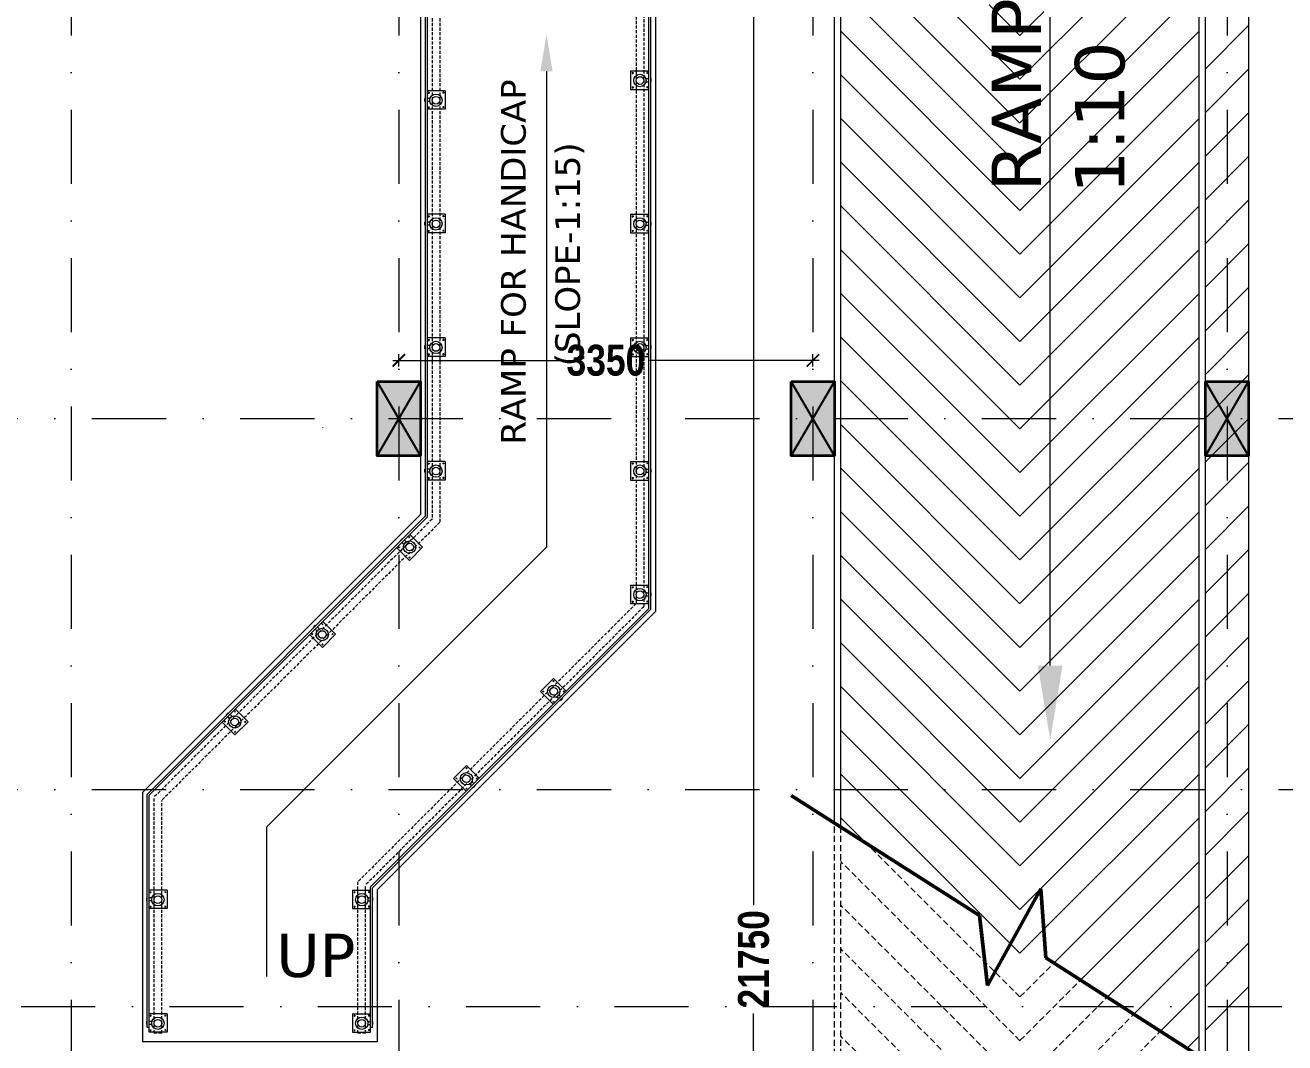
# Model space of a CAD drawing. Header units: millimetres. Extents: x -3092162 to 4513894, y -12317808 to 1849994.
# Drawn here: x -382708 to -372517, y -5846581 to -5838348 of the extents above; entities that cross this region are included whole.
import ezdxf

# ---------------------------------------------------------------- set-up
doc = ezdxf.new("R2010")
doc.units = ezdxf.units.MM
doc.header["$LTSCALE"] = 2
doc.header["$MEASUREMENT"] = 0
doc.linetypes.add('DASHDOT', pattern=[1, 0.5, -0.25, 0, -0.25])
doc.linetypes.add('DASHED2', pattern=[0.375, 0.25, -0.125])
for name, color, linetype, lineweight, true_color in [('AEROW', 7, 'Continuous', 15, 0x0d0d0d), ('DOT', 7, 'DASHED2', 0, 0x89067c), ('ROAD', 7, 'Continuous', 15, 0x004a6a)]:
    doc.layers.add(name, color=color, linetype=linetype, lineweight=lineweight, true_color=true_color)
for name, color, linetype, lineweight in [('coloumn', 10, 'Continuous', 35), ('D DIM', 250, 'Continuous', 9), ('DETAIL', 240, 'Continuous', 9), ('GRID', 251, 'DASHDOT', 5), ('RAILING', 47, 'Continuous', 13), ('RAMP', 253, 'Continuous', 9), ('TEXT', 7, 'Continuous', 13)]:
    doc.layers.add(name, color=color, linetype=linetype, lineweight=lineweight)
doc.styles.add('INNER DIM', font='ARIALNB.TTF', dxfattribs={"height": 250})
doc.styles.add('style2', font='verdana.ttf')

# ---------------------------------------------------------------- blocks, each defined once
blk = doc.blocks.new('_ArchTick')
at = {"color": 0, "linetype": 'ByBlock', "const_width": 0.15}
blk.add_lwpolyline([(-0.5, -0.5), (0.5, 0.5)], dxfattribs=at)

msp = doc.modelspace()

# ---------------------------------------------------------------- hatches: boundary and pattern name
at = {"layer": 'coloumn', "ltscale": 100}
for points in [[(-379859.7, -5841231.2), (-379509.7, -5841231.2), (-379509.7, -5841831.2), (-379859.7, -5841831.2)], [(-376509.7, -5841231.2), (-376159.7, -5841231.2), (-376159.7, -5841831.2), (-376509.7, -5841831.2)], [(-373159.7, -5841231.2), (-372809.7, -5841231.2), (-372809.7, -5841831.2), (-373159.7, -5841831.2)]]:
    msp.add_hatch(color=256, dxfattribs=at).paths.add_polyline_path(points)

# ---------------------------------------------------------------- linework, layer by layer
at = {"color": 105, "linetype": 'DASHED2', "lineweight": 0, "ltscale": 50}
for p, q in [((-379415.3, -5835854.9), (-379415.3, -5842344.4)), ((-379353.3, -5835854.9), (-379353.3, -5842370.1)), ((-377765.3, -5837638.5), (-377765.3, -5843027.9)), ((-377703.3, -5837700.5), (-377703.3, -5843053.4)), ((-379415.3, -5842344.4), (-381665.3, -5844594.4)), ((-379353.3, -5842370.1), (-381603.3, -5844620.1)), ((-377765.3, -5843027.9), (-380015.3, -5845277.9)), ((-377703.3, -5843053.4), (-379953.3, -5845303.4)), ((-381665.3, -5846504.2), (-381665.3, -5844594.4)), ((-381603.3, -5846504.2), (-381603.3, -5844620.1)), ((-380015.3, -5846504.2), (-380015.3, -5845277.9)), ((-379953.3, -5846504.2), (-379953.3, -5845303.4)), ((-381603.3, -5846504.2), (-381665.3, -5846504.2)), ((-379953.3, -5846504.2), (-380015.3, -5846504.2))]:
    msp.add_line(p, q, dxfattribs=at)
at = {"layer": 'AEROW', "ltscale": 100}
for p, q in [((-374414.7, -5843529.5), (-374414.7, -5834510.7)), ((-378490, -5838720.9), (-378490, -5842570.7)), ((-378490, -5842570.7), (-380756, -5844836.7)), ((-380756, -5844836.7), (-380756, -5846044))]:
    msp.add_line(p, q, dxfattribs=at)
for points in [[(-378440, -5838720.9), (-378490, -5838420.9), (-378540, -5838720.9)], [(-374314.7, -5843529.5), (-374414.7, -5844129.5), (-374514.7, -5843529.5)]]:
    msp.add_solid(points, dxfattribs=at)
at = {"layer": 'coloumn', "lineweight": 25, "ltscale": 100}
for p, q in [((-379509.7, -5841831.2), (-379859.7, -5841231.2)), ((-379859.7, -5841831.2), (-379509.7, -5841231.2)), ((-376159.7, -5841831.2), (-376509.7, -5841231.2)), ((-376509.7, -5841831.2), (-376159.7, -5841231.2)), ((-372809.7, -5841831.2), (-373159.7, -5841231.2)), ((-373159.7, -5841831.2), (-372809.7, -5841231.2))]:
    msp.add_line(p, q, dxfattribs=at)
at = {"layer": 'coloumn', "ltscale": 100}
for points in [[(-379859.7, -5841231.2), (-379509.7, -5841231.2), (-379509.7, -5841831.2), (-379859.7, -5841831.2)], [(-376509.7, -5841231.2), (-376159.7, -5841231.2), (-376159.7, -5841831.2), (-376509.7, -5841831.2)], [(-373159.7, -5841231.2), (-372809.7, -5841231.2), (-372809.7, -5841831.2), (-373159.7, -5841831.2)]]:
    msp.add_lwpolyline(points, close=True, dxfattribs=at)
at = {"layer": 'D DIM', "ltscale": 100}
for p, q in [((-376814, -5834981.2), (-376814, -5845468.6)), ((-376814, -5856831.2), (-376814, -5846343.8))]:
    msp.add_line(p, q, dxfattribs=at)
at = {"layer": 'DETAIL', "color": 253, "lineweight": 5, "ltscale": 0.5}
for p, q in [((-377809.3, -5838718), (-377809.3, -5838868)), ((-377809.3, -5838718), (-377664.3, -5838718)), ((-377796.8, -5838731), (-377789.8, -5838731)), ((-377796.8, -5838731), (-377796.8, -5838738)), ((-377796.8, -5838738), (-377789.8, -5838738)), ((-377789.8, -5838731), (-377789.8, -5838738)), ((-377671.8, -5838731), (-377678.8, -5838731)), ((-377678.8, -5838731), (-377678.8, -5838738)), ((-377671.8, -5838738), (-377678.8, -5838738)), ((-377671.8, -5838731), (-377671.8, -5838738)), ((-377809.3, -5838868), (-377664.3, -5838868)), ((-377796.8, -5838848), (-377789.8, -5838848)), ((-377796.8, -5838848), (-377796.8, -5838855)), ((-377796.8, -5838855), (-377789.8, -5838855)), ((-377789.8, -5838848), (-377789.8, -5838855)), ((-377671.8, -5838848), (-377678.8, -5838848)), ((-377678.8, -5838848), (-377678.8, -5838855)), ((-377671.8, -5838855), (-377678.8, -5838855)), ((-377671.8, -5838848), (-377671.8, -5838855)), ((-379309.3, -5838878), (-379454.3, -5838878)), ((-379446.8, -5838891), (-379439.8, -5838891)), ((-379446.8, -5838891), (-379446.8, -5838898)), ((-379446.8, -5838898), (-379439.8, -5838898)), ((-379439.8, -5838891), (-379439.8, -5838898)), ((-379321.8, -5838891), (-379328.8, -5838891)), ((-379328.8, -5838891), (-379328.8, -5838898)), ((-379321.8, -5838898), (-379328.8, -5838898)), ((-379321.8, -5838891), (-379321.8, -5838898)), ((-379309.3, -5838878), (-379309.3, -5839028)), ((-379309.3, -5839028), (-379454.3, -5839028)), ((-379446.8, -5839008), (-379439.8, -5839008)), ((-379446.8, -5839008), (-379446.8, -5839015)), ((-379446.8, -5839015), (-379439.8, -5839015)), ((-379439.8, -5839008), (-379439.8, -5839015)), ((-379321.8, -5839008), (-379328.8, -5839008)), ((-379328.8, -5839008), (-379328.8, -5839015)), ((-379321.8, -5839015), (-379328.8, -5839015)), ((-379321.8, -5839008), (-379321.8, -5839015)), ((-379309.3, -5839878), (-379454.3, -5839878)), ((-379446.8, -5839891), (-379439.8, -5839891)), ((-379446.8, -5839891), (-379446.8, -5839898)), ((-379439.8, -5839891), (-379439.8, -5839898)), ((-379321.8, -5839891), (-379328.8, -5839891)), ((-379328.8, -5839891), (-379328.8, -5839898)), ((-379321.8, -5839891), (-379321.8, -5839898)), ((-379309.3, -5839878), (-379309.3, -5840028)), ((-377809.3, -5839878), (-377809.3, -5840028)), ((-377809.3, -5839878), (-377664.3, -5839878)), ((-377796.8, -5839891), (-377789.8, -5839891)), ((-377796.8, -5839891), (-377796.8, -5839898)), ((-377789.8, -5839891), (-377789.8, -5839898)), ((-377671.8, -5839891), (-377678.8, -5839891)), ((-377678.8, -5839891), (-377678.8, -5839898)), ((-377671.8, -5839891), (-377671.8, -5839898)), ((-379446.8, -5839898), (-379439.8, -5839898)), ((-379321.8, -5839898), (-379328.8, -5839898)), ((-377796.8, -5839898), (-377789.8, -5839898)), ((-377671.8, -5839898), (-377678.8, -5839898)), ((-379309.3, -5840028), (-379454.3, -5840028)), ((-379446.8, -5840008), (-379439.8, -5840008)), ((-379446.8, -5840008), (-379446.8, -5840015)), ((-379446.8, -5840015), (-379439.8, -5840015)), ((-379439.8, -5840008), (-379439.8, -5840015)), ((-379321.8, -5840008), (-379328.8, -5840008)), ((-379328.8, -5840008), (-379328.8, -5840015)), ((-379321.8, -5840015), (-379328.8, -5840015)), ((-379321.8, -5840008), (-379321.8, -5840015)), ((-377809.3, -5840028), (-377664.3, -5840028)), ((-377796.8, -5840008), (-377789.8, -5840008)), ((-377796.8, -5840008), (-377796.8, -5840015)), ((-377796.8, -5840015), (-377789.8, -5840015)), ((-377789.8, -5840008), (-377789.8, -5840015)), ((-377671.8, -5840008), (-377678.8, -5840008)), ((-377678.8, -5840008), (-377678.8, -5840015)), ((-377671.8, -5840015), (-377678.8, -5840015)), ((-377671.8, -5840008), (-377671.8, -5840015)), ((-379309.3, -5840878), (-379454.3, -5840878)), ((-379446.8, -5840891), (-379439.8, -5840891)), ((-379446.8, -5840891), (-379446.8, -5840898)), ((-379446.8, -5840898), (-379439.8, -5840898)), ((-379439.8, -5840891), (-379439.8, -5840898)), ((-379321.8, -5840891), (-379328.8, -5840891)), ((-379328.8, -5840891), (-379328.8, -5840898)), ((-379321.8, -5840898), (-379328.8, -5840898)), ((-379321.8, -5840891), (-379321.8, -5840898)), ((-379309.3, -5840878), (-379309.3, -5841028)), ((-377809.3, -5840878), (-377809.3, -5841028)), ((-377809.3, -5840878), (-377664.3, -5840878)), ((-377796.8, -5840891), (-377789.8, -5840891)), ((-377796.8, -5840891), (-377796.8, -5840898)), ((-377796.8, -5840898), (-377789.8, -5840898)), ((-377789.8, -5840891), (-377789.8, -5840898)), ((-377671.8, -5840891), (-377678.8, -5840891)), ((-377678.8, -5840891), (-377678.8, -5840898)), ((-377671.8, -5840898), (-377678.8, -5840898)), ((-377671.8, -5840891), (-377671.8, -5840898)), ((-379446.8, -5841008), (-379439.8, -5841008)), ((-379446.8, -5841008), (-379446.8, -5841015)), ((-379446.8, -5841015), (-379439.8, -5841015)), ((-379439.8, -5841008), (-379439.8, -5841015)), ((-379321.8, -5841008), (-379328.8, -5841008)), ((-379328.8, -5841008), (-379328.8, -5841015)), ((-379321.8, -5841015), (-379328.8, -5841015)), ((-379321.8, -5841008), (-379321.8, -5841015)), ((-377796.8, -5841008), (-377789.8, -5841008)), ((-377796.8, -5841008), (-377796.8, -5841015)), ((-377796.8, -5841015), (-377789.8, -5841015)), ((-377789.8, -5841008), (-377789.8, -5841015)), ((-377671.8, -5841008), (-377678.8, -5841008)), ((-377678.8, -5841008), (-377678.8, -5841015)), ((-377671.8, -5841015), (-377678.8, -5841015)), ((-377671.8, -5841008), (-377671.8, -5841015)), ((-379309.3, -5841028), (-379454.3, -5841028)), ((-377809.3, -5841028), (-377664.3, -5841028)), ((-379309.3, -5841878), (-379454.3, -5841878)), ((-379446.8, -5841891), (-379439.8, -5841891)), ((-379446.8, -5841891), (-379446.8, -5841898)), ((-379446.8, -5841898), (-379439.8, -5841898)), ((-379439.8, -5841891), (-379439.8, -5841898)), ((-379321.8, -5841891), (-379328.8, -5841891)), ((-379328.8, -5841891), (-379328.8, -5841898)), ((-379321.8, -5841898), (-379328.8, -5841898)), ((-379321.8, -5841891), (-379321.8, -5841898)), ((-379309.3, -5841878), (-379309.3, -5842028)), ((-377809.3, -5841878), (-377809.3, -5842028)), ((-377809.3, -5841878), (-377664.3, -5841878)), ((-377796.8, -5841891), (-377789.8, -5841891)), ((-377796.8, -5841891), (-377796.8, -5841898)), ((-377796.8, -5841898), (-377789.8, -5841898)), ((-377789.8, -5841891), (-377789.8, -5841898)), ((-377671.8, -5841891), (-377678.8, -5841891)), ((-377678.8, -5841891), (-377678.8, -5841898)), ((-377671.8, -5841898), (-377678.8, -5841898)), ((-377671.8, -5841891), (-377671.8, -5841898)), ((-379309.3, -5842028), (-379454.3, -5842028)), ((-379446.8, -5842008), (-379439.8, -5842008)), ((-379446.8, -5842008), (-379446.8, -5842015)), ((-379446.8, -5842015), (-379439.8, -5842015)), ((-379439.8, -5842008), (-379439.8, -5842015)), ((-379321.8, -5842008), (-379328.8, -5842008)), ((-379328.8, -5842008), (-379328.8, -5842015)), ((-379321.8, -5842015), (-379328.8, -5842015)), ((-379321.8, -5842008), (-379321.8, -5842015)), ((-377809.3, -5842028), (-377664.3, -5842028)), ((-377796.8, -5842008), (-377789.8, -5842008)), ((-377796.8, -5842008), (-377796.8, -5842015)), ((-377796.8, -5842015), (-377789.8, -5842015)), ((-377789.8, -5842008), (-377789.8, -5842015)), ((-377671.8, -5842008), (-377678.8, -5842008)), ((-377678.8, -5842008), (-377678.8, -5842015)), ((-377671.8, -5842015), (-377678.8, -5842015)), ((-377671.8, -5842008), (-377671.8, -5842015)), ((-379604.8, -5842489.3), (-379599.8, -5842484.4)), ((-379604.8, -5842489.3), (-379599.8, -5842494.3)), ((-379599.8, -5842484.4), (-379594.9, -5842489.3)), ((-379599.8, -5842494.3), (-379594.9, -5842489.3)), ((-379493.4, -5842572.4), (-379595.9, -5842469.9)), ((-379599.5, -5842678.5), (-379702, -5842575.9)), ((-379687.5, -5842572), (-379682.6, -5842567.1)), ((-379687.5, -5842572), (-379682.6, -5842577)), ((-379682.6, -5842567.1), (-379677.6, -5842572)), ((-379682.6, -5842577), (-379677.6, -5842572)), ((-379599.5, -5842678.5), (-379493.4, -5842572.4)), ((-379521.3, -5842572.8), (-379516.4, -5842567.8)), ((-379516.4, -5842577.7), (-379521.3, -5842572.8)), ((-379511.4, -5842572.8), (-379516.4, -5842567.8)), ((-379516.4, -5842577.7), (-379511.4, -5842572.8)), ((-379604.1, -5842655.5), (-379599.1, -5842650.5)), ((-379599.1, -5842660.4), (-379604.1, -5842655.5)), ((-379594.2, -5842655.5), (-379599.1, -5842650.5)), ((-379599.1, -5842660.4), (-379594.2, -5842655.5)), ((-377809.3, -5842878), (-377809.3, -5843028)), ((-377809.3, -5842878), (-377664.3, -5842878)), ((-377796.8, -5842891), (-377789.8, -5842891)), ((-377796.8, -5842891), (-377796.8, -5842898)), ((-377796.8, -5842898), (-377789.8, -5842898)), ((-377789.8, -5842891), (-377789.8, -5842898)), ((-377671.8, -5842891), (-377678.8, -5842891)), ((-377678.8, -5842891), (-377678.8, -5842898)), ((-377671.8, -5842898), (-377678.8, -5842898)), ((-377671.8, -5842891), (-377671.8, -5842898)), ((-377809.3, -5843028), (-377664.3, -5843028)), ((-377796.8, -5843008), (-377789.8, -5843008)), ((-377796.8, -5843008), (-377796.8, -5843015)), ((-377796.8, -5843015), (-377789.8, -5843015)), ((-377789.8, -5843008), (-377789.8, -5843015)), ((-377671.8, -5843008), (-377678.8, -5843008)), ((-377678.8, -5843008), (-377678.8, -5843015)), ((-377671.8, -5843015), (-377678.8, -5843015)), ((-377671.8, -5843008), (-377671.8, -5843015)), ((-380303.4, -5843187.9), (-380308.4, -5843192.9)), ((-380308.4, -5843192.9), (-380303.4, -5843197.8)), ((-380303.4, -5843187.9), (-380298.5, -5843192.9)), ((-380298.5, -5843192.9), (-380303.4, -5843197.8)), ((-380197, -5843276), (-380299.5, -5843173.4)), ((-380303.1, -5843382), (-380405.6, -5843279.5)), ((-380386.1, -5843270.7), (-380391.1, -5843275.6)), ((-380391.1, -5843275.6), (-380386.1, -5843280.6)), ((-380386.1, -5843270.7), (-380381.2, -5843275.6)), ((-380381.2, -5843275.6), (-380386.1, -5843280.6)), ((-380302.7, -5843354.1), (-380307.6, -5843359.1)), ((-380302.7, -5843364), (-380307.6, -5843359.1)), ((-380197, -5843276), (-380303.1, -5843382)), ((-380297.7, -5843359.1), (-380302.7, -5843354.1)), ((-380297.7, -5843359.1), (-380302.7, -5843364)), ((-380220, -5843271.4), (-380224.9, -5843276.3)), ((-380220, -5843281.3), (-380224.9, -5843276.3)), ((-380215, -5843276.3), (-380220, -5843271.4)), ((-380215, -5843276.3), (-380220, -5843281.3)), ((-378538.8, -5843739.1), (-378432.8, -5843633.1)), ((-378438.1, -5843656), (-378433.1, -5843651.1)), ((-378438.1, -5843656), (-378433.1, -5843661)), ((-378433.1, -5843651.1), (-378428.2, -5843656)), ((-378433.1, -5843661), (-378428.2, -5843656)), ((-378432.8, -5843633.1), (-378330.2, -5843735.6)), ((-378538.8, -5843739.1), (-378436.3, -5843841.7)), ((-378520.8, -5843738.8), (-378515.8, -5843733.8)), ((-378520.8, -5843738.8), (-378515.8, -5843743.7)), ((-378515.8, -5843733.8), (-378510.9, -5843738.8)), ((-378515.8, -5843743.7), (-378510.9, -5843738.8)), ((-378354.6, -5843739.5), (-378349.7, -5843734.5)), ((-378349.7, -5843744.4), (-378354.6, -5843739.5)), ((-378344.7, -5843739.5), (-378349.7, -5843734.5)), ((-378349.7, -5843744.4), (-378344.7, -5843739.5)), ((-378437.3, -5843822.2), (-378432.4, -5843817.3)), ((-378432.4, -5843827.2), (-378437.3, -5843822.2)), ((-378427.4, -5843822.2), (-378432.4, -5843817.3)), ((-378432.4, -5843827.2), (-378427.4, -5843822.2)), ((-381010.5, -5843895), (-381015.5, -5843900)), ((-381015.5, -5843900), (-381010.5, -5843904.9)), ((-381010.5, -5843895), (-381005.6, -5843900)), ((-381005.6, -5843900), (-381010.5, -5843904.9)), ((-380904.1, -5843983.1), (-381006.6, -5843880.5)), ((-381010.2, -5844089.1), (-381112.7, -5843986.6)), ((-381093.2, -5843977.8), (-381098.2, -5843982.7)), ((-381098.2, -5843982.7), (-381093.2, -5843987.7)), ((-381093.2, -5843977.8), (-381088.3, -5843982.7)), ((-381088.3, -5843982.7), (-381093.2, -5843987.7)), ((-381009.8, -5844061.2), (-381014.8, -5844066.2)), ((-381009.8, -5844071.1), (-381014.8, -5844066.2)), ((-380904.1, -5843983.1), (-381010.2, -5844089.1)), ((-381004.9, -5844066.2), (-381009.8, -5844061.2)), ((-381004.9, -5844066.2), (-381009.8, -5844071.1)), ((-380927.1, -5843978.5), (-380932, -5843983.4)), ((-380927.1, -5843988.4), (-380932, -5843983.4)), ((-380922.1, -5843983.4), (-380927.1, -5843978.5)), ((-380922.1, -5843983.4), (-380927.1, -5843988.4)), ((-379136.3, -5844336.6), (-379242.4, -5844442.7)), ((-379136.7, -5844354.7), (-379141.6, -5844359.6)), ((-379141.6, -5844359.6), (-379136.7, -5844364.6)), ((-379136.7, -5844354.7), (-379131.7, -5844359.6)), ((-379131.7, -5844359.6), (-379136.7, -5844364.6)), ((-379136.3, -5844336.6), (-379033.8, -5844439.2)), ((-379242.4, -5844442.7), (-379139.9, -5844545.2)), ((-379219.4, -5844437.4), (-379224.4, -5844442.3)), ((-379224.4, -5844442.3), (-379219.4, -5844447.3)), ((-379219.4, -5844437.4), (-379214.5, -5844442.3)), ((-379214.5, -5844442.3), (-379219.4, -5844447.3)), ((-379053.2, -5844438.1), (-379058.2, -5844443)), ((-379053.2, -5844448), (-379058.2, -5844443)), ((-379048.3, -5844443), (-379053.2, -5844438.1)), ((-379048.3, -5844443), (-379053.2, -5844448)), ((-379136, -5844520.8), (-379140.9, -5844525.8)), ((-379136, -5844530.7), (-379140.9, -5844525.8)), ((-379131, -5844525.8), (-379136, -5844520.8)), ((-379131, -5844525.8), (-379136, -5844530.7)), ((-381559.3, -5845345.7), (-381704.3, -5845345.7)), ((-381696.8, -5845358.7), (-381689.8, -5845358.7)), ((-381696.8, -5845358.7), (-381696.8, -5845365.7)), ((-381696.8, -5845365.7), (-381689.8, -5845365.7)), ((-381689.8, -5845358.7), (-381689.8, -5845365.7)), ((-381571.8, -5845358.7), (-381578.8, -5845358.7)), ((-381578.8, -5845358.7), (-381578.8, -5845365.7)), ((-381571.8, -5845365.7), (-381578.8, -5845365.7)), ((-381571.8, -5845358.7), (-381571.8, -5845365.7)), ((-381559.3, -5845345.7), (-381559.3, -5845495.7)), ((-380059.3, -5845345.7), (-380059.3, -5845495.7)), ((-380059.3, -5845345.7), (-379914.3, -5845345.7)), ((-380046.8, -5845358.7), (-380039.8, -5845358.7)), ((-380046.8, -5845358.7), (-380046.8, -5845365.7)), ((-380046.8, -5845365.7), (-380039.8, -5845365.7)), ((-380039.8, -5845358.7), (-380039.8, -5845365.7)), ((-379921.8, -5845358.7), (-379928.8, -5845358.7)), ((-379928.8, -5845358.7), (-379928.8, -5845365.7)), ((-379921.8, -5845365.7), (-379928.8, -5845365.7)), ((-379921.8, -5845358.7), (-379921.8, -5845365.7)), ((-381559.3, -5845495.7), (-381704.3, -5845495.7)), ((-381696.8, -5845475.7), (-381689.8, -5845475.7)), ((-381696.8, -5845475.7), (-381696.8, -5845482.7)), ((-381696.8, -5845482.7), (-381689.8, -5845482.7)), ((-381689.8, -5845475.7), (-381689.8, -5845482.7)), ((-381571.8, -5845475.7), (-381578.8, -5845475.7)), ((-381578.8, -5845475.7), (-381578.8, -5845482.7)), ((-381571.8, -5845482.7), (-381578.8, -5845482.7)), ((-381571.8, -5845475.7), (-381571.8, -5845482.7)), ((-380059.3, -5845495.7), (-379914.3, -5845495.7)), ((-380046.8, -5845475.7), (-380039.8, -5845475.7)), ((-380046.8, -5845475.7), (-380046.8, -5845482.7)), ((-380046.8, -5845482.7), (-380039.8, -5845482.7)), ((-380039.8, -5845475.7), (-380039.8, -5845482.7)), ((-379921.8, -5845475.7), (-379928.8, -5845475.7)), ((-379928.8, -5845475.7), (-379928.8, -5845482.7)), ((-379921.8, -5845482.7), (-379928.8, -5845482.7)), ((-379921.8, -5845475.7), (-379921.8, -5845482.7)), ((-381559.3, -5846345.7), (-381704.3, -5846345.7)), ((-381696.8, -5846358.7), (-381689.8, -5846358.7)), ((-381696.8, -5846358.7), (-381696.8, -5846365.7)), ((-381696.8, -5846365.7), (-381689.8, -5846365.7)), ((-381689.8, -5846358.7), (-381689.8, -5846365.7)), ((-381571.8, -5846358.7), (-381578.8, -5846358.7)), ((-381578.8, -5846358.7), (-381578.8, -5846365.7)), ((-381571.8, -5846365.7), (-381578.8, -5846365.7)), ((-381571.8, -5846358.7), (-381571.8, -5846365.7)), ((-381559.3, -5846345.7), (-381559.3, -5846495.7)), ((-380059.3, -5846345.7), (-380059.3, -5846495.7)), ((-380059.3, -5846345.7), (-379914.3, -5846345.7)), ((-380046.8, -5846358.7), (-380039.8, -5846358.7)), ((-380046.8, -5846358.7), (-380046.8, -5846365.7)), ((-380046.8, -5846365.7), (-380039.8, -5846365.7)), ((-380039.8, -5846358.7), (-380039.8, -5846365.7)), ((-379921.8, -5846358.7), (-379928.8, -5846358.7)), ((-379928.8, -5846358.7), (-379928.8, -5846365.7)), ((-379921.8, -5846365.7), (-379928.8, -5846365.7)), ((-379921.8, -5846358.7), (-379921.8, -5846365.7)), ((-381559.3, -5846495.7), (-381704.3, -5846495.7)), ((-381696.8, -5846475.7), (-381689.8, -5846475.7)), ((-381696.8, -5846475.7), (-381696.8, -5846482.7)), ((-381696.8, -5846482.7), (-381689.8, -5846482.7)), ((-381689.8, -5846475.7), (-381689.8, -5846482.7)), ((-381571.8, -5846475.7), (-381578.8, -5846475.7)), ((-381578.8, -5846475.7), (-381578.8, -5846482.7)), ((-381571.8, -5846482.7), (-381578.8, -5846482.7)), ((-381571.8, -5846475.7), (-381571.8, -5846482.7)), ((-380059.3, -5846495.7), (-379914.3, -5846495.7)), ((-380046.8, -5846475.7), (-380039.8, -5846475.7)), ((-380046.8, -5846475.7), (-380046.8, -5846482.7)), ((-380046.8, -5846482.7), (-380039.8, -5846482.7)), ((-380039.8, -5846475.7), (-380039.8, -5846482.7)), ((-379921.8, -5846475.7), (-379928.8, -5846475.7)), ((-379928.8, -5846475.7), (-379928.8, -5846482.7)), ((-379921.8, -5846482.7), (-379928.8, -5846482.7)), ((-379921.8, -5846475.7), (-379921.8, -5846482.7)), ((-379914.3, -5846495.7), (-379914.3, -5846458.2))]:
    msp.add_line(p, q, dxfattribs=at)
at = {"layer": 'DOT', "ltscale": 100}
for p, q in [((-376159.3, -5856881.2), (-376159.3, -5844802.8)), ((-376109.3, -5856881.2), (-376109.3, -5844834.7)), ((-374659.3, -5846210.4), (-375903.5, -5844966.2)), ((-374659.3, -5846563.9), (-376109.3, -5845113.9)), ((-374659.3, -5846917.5), (-376109.3, -5845467.5)), ((-374659.3, -5847271), (-376109.3, -5845821)), ((-374659.3, -5846210.1), (-374385.3, -5845936.1)), ((-374659.3, -5846563.7), (-374169.6, -5846073.9)), ((-374659.3, -5847624.6), (-376109.3, -5846174.6)), ((-374659.3, -5846917.2), (-373954, -5846211.9)), ((-374659.3, -5847270.8), (-373738.1, -5846349.6)), ((-374659.3, -5847624.3), (-373522.4, -5846487.4)), ((-374659.3, -5847978.2), (-376109.3, -5846528.2))]:
    msp.add_line(p, q, dxfattribs=at)
at = {"layer": 'GRID', "color": 5, "ltscale": 600}
for p, q in [((-382334.3, -5807829.3), (-382334.3, -5892623.2)), ((-379684.3, -5807829.3), (-379684.3, -5892623.2)), ((-376334.3, -5807829.3), (-376334.3, -5892623.2)), ((-372984.3, -5807829.3), (-372984.3, -5892623.2))]:
    msp.add_line(p, q, dxfattribs=at)
at = {"layer": 'GRID', "color": 6, "ltscale": 600}
for p, q in [((-460174.2, -5841531.2), (-367334.7, -5841531.2)), ((-460174.2, -5844531.2), (-367334.7, -5844531.2)), ((-461947.1, -5846288.6), (-365562.3, -5846288.6))]:
    msp.add_line(p, q, dxfattribs=at)
at = {"layer": 'RAILING', "ltscale": 100}
for p, q in [((-379470.3, -5835915.5), (-379470.3, -5842321.6)), ((-379454.3, -5835915.5), (-379454.3, -5842328.2)), ((-377664.3, -5837739.5), (-377664.3, -5843069.7)), ((-377648.3, -5837755.5), (-377648.3, -5843076.3)), ((-379684.3, -5841110), (-379684.3, -5841010)), ((-376334.3, -5841110), (-376334.3, -5841010)), ((-379734.3, -5841060), (-378365.5, -5841060)), ((-376284.3, -5841060), (-377653.1, -5841060)), ((-379470.3, -5842321.6), (-381720.1, -5844571.4)), ((-379454.3, -5842328.2), (-381703.7, -5844577.7)), ((-377664.3, -5843069.7), (-379914.9, -5845320.3)), ((-377648.3, -5843076.3), (-379898.5, -5845326.5)), ((-381720.1, -5846458.2), (-381720.1, -5844571.4)), ((-381703.7, -5846458.2), (-381703.7, -5844577.7)), ((-379914.9, -5846458.2), (-379914.9, -5845320.3)), ((-379898.5, -5846458.2), (-379898.5, -5845326.5)), ((-381703.7, -5846458.2), (-381720.1, -5846458.2)), ((-379898.5, -5846458.2), (-379914.9, -5846458.2))]:
    msp.add_line(p, q, dxfattribs=at)
at = {"layer": 'RAILING', "ltscale": 0.5}
for p, q in [((-377681.3, -5838780.5), (-377664.3, -5838780.5)), ((-377681.3, -5838805.5), (-377664.3, -5838805.5)), ((-377648.3, -5838780.5), (-377644.3, -5838780.5)), ((-377648.3, -5838805.5), (-377644.3, -5838805.5)), ((-377644.3, -5838805.5), (-377644.3, -5838780.5)), ((-379470.3, -5838940.5), (-379474.3, -5838940.5)), ((-379474.3, -5838965.5), (-379474.3, -5838940.5)), ((-379470.3, -5838965.5), (-379474.3, -5838965.5)), ((-379437.3, -5838940.5), (-379454.3, -5838940.5)), ((-379437.3, -5838965.5), (-379454.3, -5838965.5)), ((-379470.3, -5839940.5), (-379474.3, -5839940.5)), ((-379474.3, -5839965.5), (-379474.3, -5839940.5)), ((-379470.3, -5839965.5), (-379474.3, -5839965.5)), ((-379437.3, -5839940.5), (-379454.3, -5839940.5)), ((-379437.3, -5839965.5), (-379454.3, -5839965.5)), ((-377681.3, -5839940.5), (-377664.3, -5839940.5)), ((-377681.3, -5839965.5), (-377664.3, -5839965.5)), ((-377648.3, -5839940.5), (-377644.3, -5839940.5)), ((-377648.3, -5839965.5), (-377644.3, -5839965.5)), ((-377644.3, -5839965.5), (-377644.3, -5839940.5)), ((-379470.3, -5840940.5), (-379474.3, -5840940.5)), ((-379474.3, -5840965.5), (-379474.3, -5840940.5)), ((-379470.3, -5840965.5), (-379474.3, -5840965.5)), ((-379437.3, -5840940.5), (-379454.3, -5840940.5)), ((-379437.3, -5840965.5), (-379454.3, -5840965.5)), ((-377681.3, -5840940.5), (-377664.3, -5840940.5)), ((-377681.3, -5840965.5), (-377664.3, -5840965.5)), ((-377648.3, -5840940.5), (-377644.3, -5840940.5)), ((-377648.3, -5840965.5), (-377644.3, -5840965.5)), ((-377644.3, -5840965.5), (-377644.3, -5840940.5)), ((-379470.3, -5841940.5), (-379474.3, -5841940.5)), ((-379474.3, -5841965.5), (-379474.3, -5841940.5)), ((-379470.3, -5841965.5), (-379474.3, -5841965.5)), ((-379437.3, -5841940.5), (-379454.3, -5841940.5)), ((-379437.3, -5841965.5), (-379454.3, -5841965.5)), ((-377681.3, -5841940.5), (-377664.3, -5841940.5)), ((-377681.3, -5841965.5), (-377664.3, -5841965.5)), ((-377648.3, -5841940.5), (-377644.3, -5841940.5)), ((-377648.3, -5841965.5), (-377644.3, -5841965.5)), ((-377644.3, -5841965.5), (-377644.3, -5841940.5)), ((-379654.3, -5842499.9), (-379672, -5842517.6)), ((-379669.1, -5842520.4), (-379672, -5842517.6)), ((-379645.8, -5842543.8), (-379657.8, -5842531.7)), ((-379651.5, -5842502.7), (-379654.3, -5842499.9)), ((-379628.1, -5842526.1), (-379640.1, -5842514.1)), ((-377681.3, -5842940.5), (-377664.3, -5842940.5)), ((-377648.3, -5842940.5), (-377644.3, -5842940.5)), ((-377644.3, -5842965.5), (-377644.3, -5842940.5)), ((-377681.3, -5842965.5), (-377664.3, -5842965.5)), ((-377648.3, -5842965.5), (-377644.3, -5842965.5)), ((-380375.5, -5843221.2), (-380357.9, -5843203.5)), ((-380372.7, -5843224), (-380375.5, -5843221.2)), ((-380349.4, -5843247.3), (-380361.4, -5843235.3)), ((-380355, -5843206.3), (-380357.9, -5843203.5)), ((-380331.7, -5843229.7), (-380343.7, -5843217.6)), ((-378386.4, -5843767.8), (-378374.4, -5843779.8)), ((-378404.1, -5843785.4), (-378392.1, -5843797.5)), ((-378380.8, -5843808.8), (-378378, -5843811.6)), ((-378360.3, -5843793.9), (-378378, -5843811.6)), ((-378363.1, -5843791.1), (-378360.3, -5843793.9)), ((-381082.6, -5843928.3), (-381065, -5843910.6)), ((-381079.8, -5843931.1), (-381082.6, -5843928.3)), ((-381056.5, -5843954.4), (-381068.5, -5843942.4)), ((-381062.1, -5843913.4), (-381065, -5843910.6)), ((-381038.8, -5843936.8), (-381050.8, -5843924.7)), ((-379090, -5844471.3), (-379078, -5844483.4)), ((-379107.7, -5844489), (-379095.7, -5844501)), ((-379084.4, -5844512.3), (-379081.5, -5844515.2)), ((-379081.5, -5844515.2), (-379063.8, -5844497.5)), ((-379066.7, -5844494.7), (-379063.8, -5844497.5)), ((-381720.3, -5845408.2), (-381724.3, -5845408.2)), ((-381724.3, -5845433.2), (-381724.3, -5845408.2)), ((-381720.3, -5845433.2), (-381724.3, -5845433.2)), ((-381687.3, -5845408.2), (-381704.3, -5845408.2)), ((-381687.3, -5845433.2), (-381704.3, -5845433.2)), ((-379931.3, -5845408.2), (-379914.3, -5845408.2)), ((-379931.3, -5845433.2), (-379914.3, -5845433.2)), ((-379898.3, -5845408.2), (-379894.3, -5845408.2)), ((-379898.3, -5845433.2), (-379894.3, -5845433.2)), ((-379894.3, -5845433.2), (-379894.3, -5845408.2)), ((-381720.3, -5846408.2), (-381724.3, -5846408.2)), ((-381724.3, -5846433.2), (-381724.3, -5846408.2)), ((-381687.3, -5846408.2), (-381704.3, -5846408.2)), ((-379931.3, -5846408.2), (-379914.3, -5846408.2)), ((-379898.3, -5846408.2), (-379894.3, -5846408.2)), ((-379894.3, -5846433.2), (-379894.3, -5846408.2)), ((-381720.3, -5846433.2), (-381724.3, -5846433.2)), ((-381687.3, -5846433.2), (-381704.3, -5846433.2)), ((-379931.3, -5846433.2), (-379914.3, -5846433.2)), ((-379898.3, -5846433.2), (-379894.3, -5846433.2))]:
    msp.add_line(p, q, dxfattribs=at)
for centre, radius in [((-377734.3, -5838795.5), 50), ((-377734.3, -5838795.5), 31), ((-379384.3, -5838955.5), 50), ((-379384.3, -5838955.5), 31), ((-379384.3, -5839955.5), 50), ((-379384.3, -5839955.5), 31), ((-377734.3, -5839955.5), 50), ((-377734.3, -5839955.5), 31), ((-379384.3, -5840955.5), 50), ((-377734.3, -5840955.5), 50), ((-379384.3, -5840955.5), 31), ((-377734.3, -5840955.5), 31), ((-379384.3, -5841955.5), 50), ((-379384.3, -5841955.5), 31), ((-377734.3, -5841955.5), 50), ((-377734.3, -5841955.5), 31), ((-379597.7, -5842570.6), 50), ((-379597.7, -5842570.6), 31), ((-377734.3, -5842955.5), 50), ((-377734.3, -5842955.5), 31), ((-380304.8, -5843277.7), 50), ((-380304.8, -5843277.7), 31), ((-378431, -5843737.4), 50), ((-378431, -5843737.4), 31), ((-381011.9, -5843984.8), 50), ((-381011.9, -5843984.8), 31), ((-379138.1, -5844444.5), 50), ((-379138.1, -5844444.5), 31), ((-381634.3, -5845423.2), 50), ((-381634.3, -5845423.2), 31), ((-379984.3, -5845423.2), 50), ((-379984.3, -5845423.2), 31), ((-381634.3, -5846423.2), 50), ((-381634.3, -5846423.2), 31), ((-379984.3, -5846423.2), 50), ((-379984.3, -5846423.2), 31)]:
    msp.add_circle(centre, radius, dxfattribs=at)
for centre, start, end in [((-377681.3, -5838793), 90, 113.52189), ((-377681.3, -5838793), 251.87937, 270), ((-379437.3, -5838953), 66.47811, 90), ((-379437.3, -5838953), 270, 288.12063), ((-379437.3, -5839953), 66.47811, 90), ((-379437.3, -5839953), 270, 288.12063), ((-377681.3, -5839953), 90, 113.52189), ((-377681.3, -5839953), 251.87937, 270), ((-379437.3, -5840953), 66.47811, 90), ((-379437.3, -5840953), 270, 288.12063), ((-377681.3, -5840953), 90, 113.52189), ((-377681.3, -5840953), 251.87937, 270), ((-379437.3, -5841953), 66.47811, 90), ((-379437.3, -5841953), 270, 288.12063), ((-377681.3, -5841953), 90, 113.52189), ((-377681.3, -5841953), 251.87937, 270), ((-379637, -5842534.9), 225, 248.52189), ((-379637, -5842534.9), 26.87937, 45), ((-377681.3, -5842953), 90, 113.52189), ((-377681.3, -5842953), 251.87937, 270), ((-380340.5, -5843238.5), 225, 243.12063), ((-380340.5, -5843238.5), 21.47811, 45), ((-378395.3, -5843776.6), 45, 63.12063), ((-378395.3, -5843776.6), 201.47811, 225), ((-381047.6, -5843945.6), 225, 243.12063), ((-381047.6, -5843945.6), 21.47811, 45), ((-379098.8, -5844480.2), 45, 68.52189), ((-379098.8, -5844480.2), 206.87937, 225), ((-381687.3, -5845420.7), 66.47811, 90), ((-381687.3, -5845420.7), 270, 288.12063), ((-379931.3, -5845420.7), 90, 113.52189), ((-379931.3, -5845420.7), 251.87937, 270), ((-381687.3, -5846420.7), 66.47811, 90), ((-379931.3, -5846420.7), 90, 113.52189), ((-381687.3, -5846420.7), 270, 288.12063), ((-379931.3, -5846420.7), 251.87937, 270)]:
    msp.add_arc(centre, 12.5, start, end, dxfattribs=at)
at = {"layer": 'RAMP', "ltscale": 100}
for p, q in [((-379509.3, -5835206.2), (-379509.3, -5842305.5)), ((-376159.3, -5844802.8), (-376159.3, -5835206.2)), ((-376109.3, -5844834.7), (-376109.3, -5835206.2)), ((-373209.3, -5846687.4), (-373209.3, -5835206.2)), ((-373159.3, -5846719.3), (-373159.3, -5835206.2)), ((-372809.3, -5835856.2), (-372809.3, -5846942.9)), ((-374659.3, -5838432.2), (-376109.3, -5836982.2)), ((-374659.3, -5838431.9), (-373209.3, -5836981.9)), ((-374659.3, -5838785.8), (-376109.3, -5837335.8)), ((-374659.3, -5838785.5), (-373209.3, -5837335.5)), ((-374659.3, -5839139.3), (-376109.3, -5837689.3)), ((-374659.3, -5839139), (-373209.3, -5837689)), ((-377609.3, -5837805.5), (-377609.3, -5843092.5)), ((-374659.3, -5839492.9), (-376109.3, -5838042.9)), ((-374659.3, -5839492.6), (-373209.3, -5838042.6)), ((-373159.3, -5838699.7), (-372809.3, -5838349.7)), ((-374659.3, -5839846.4), (-376109.3, -5838396.4)), ((-374659.3, -5839846.1), (-373209.3, -5838396.1)), ((-374659.3, -5840200), (-376109.3, -5838750)), ((-374659.3, -5840199.7), (-373209.3, -5838749.7)), ((-373159.3, -5839053.3), (-372809.3, -5838703.3)), ((-373159.3, -5839406.8), (-372809.3, -5839056.8)), ((-374659.3, -5840553.5), (-376109.3, -5839103.5)), ((-374659.3, -5840553.3), (-373209.3, -5839103.3)), ((-374659.3, -5840907.1), (-376109.3, -5839457.1)), ((-374659.3, -5840906.8), (-373209.3, -5839456.8)), ((-373159.3, -5839760.4), (-372809.3, -5839410.4)), ((-373159.3, -5840113.9), (-372809.3, -5839763.9)), ((-374659.3, -5841260.6), (-376109.3, -5839810.6)), ((-374659.3, -5841260.4), (-373209.3, -5839810.4)), ((-374659.3, -5841614.2), (-376109.3, -5840164.2)), ((-374659.3, -5841613.9), (-373209.3, -5840163.9)), ((-373159.3, -5840467.5), (-372809.3, -5840117.5)), ((-373159.3, -5840821), (-372809.3, -5840471)), ((-374659.3, -5841967.7), (-376109.3, -5840517.7)), ((-374659.3, -5841967.5), (-373209.3, -5840517.5)), ((-374659.3, -5842321.3), (-376109.3, -5840871.3)), ((-374659.3, -5842321), (-373209.3, -5840871)), ((-373159.3, -5841174.6), (-372809.3, -5840824.6)), ((-373162.4, -5841531.2), (-372809.3, -5841178.1)), ((-374659.3, -5842674.8), (-376109.3, -5841224.8)), ((-374659.3, -5842674.6), (-373209.3, -5841224.6)), ((-374659.3, -5843028.4), (-376109.3, -5841578.4)), ((-374659.3, -5843028.1), (-373209.3, -5841578.1)), ((-373159.3, -5841881.7), (-372809.3, -5841531.7)), ((-374659.3, -5843382), (-376109.3, -5841932)), ((-374659.3, -5843381.7), (-373209.3, -5841931.7)), ((-373159.3, -5842235.2), (-372809.3, -5841885.2)), ((-373159.3, -5842588.8), (-372809.3, -5842238.8)), ((-379509.3, -5842305.5), (-381759.3, -5844555.5)), ((-374659.3, -5843735.5), (-376109.3, -5842285.5)), ((-374659.3, -5843735.2), (-373209.3, -5842285.2)), ((-374659.3, -5844089.1), (-376109.3, -5842639.1)), ((-374659.3, -5844088.8), (-373209.3, -5842638.8)), ((-373159.3, -5842942.3), (-372809.3, -5842592.3)), ((-373159.3, -5843295.9), (-372809.3, -5842945.9)), ((-374659.3, -5844442.6), (-376109.3, -5842992.6)), ((-374659.3, -5844442.3), (-373209.3, -5842992.3)), ((-377609.3, -5843092.5), (-379859.3, -5845342.5)), ((-374659.3, -5844796.2), (-376109.3, -5843346.2)), ((-374659.3, -5844795.9), (-373209.3, -5843345.9)), ((-373159.3, -5843649.5), (-372809.3, -5843299.5)), ((-373159.3, -5844003), (-372809.3, -5843653)), ((-374659.3, -5845149.7), (-376109.3, -5843699.7)), ((-374659.3, -5845149.5), (-373209.3, -5843699.5)), ((-374659.3, -5845503.3), (-376109.3, -5844053.3)), ((-374659.3, -5845503), (-373209.3, -5844053)), ((-373159.3, -5844356.6), (-372809.3, -5844006.6)), ((-373159.3, -5844710.1), (-372809.3, -5844360.1)), ((-374659.3, -5845856.8), (-376109.3, -5844406.8)), ((-374659.3, -5845856.6), (-373209.3, -5844406.6)), ((-381759.3, -5844555.5), (-381759.3, -5846573.2)), ((-375903.5, -5844966.2), (-376109.3, -5844760.4)), ((-374385.3, -5845936.1), (-373209.3, -5844760.1)), ((-373159.3, -5845063.7), (-372809.3, -5844713.7)), ((-373159.3, -5845417.2), (-372809.3, -5845067.2)), ((-374169.6, -5846073.9), (-373209.3, -5845113.7)), ((-379859.3, -5845342.5), (-379859.3, -5846573.2)), ((-373954, -5846211.9), (-373209.3, -5845467.2)), ((-373159.3, -5845770.8), (-372809.3, -5845420.8)), ((-373159.3, -5846124.3), (-372809.3, -5845774.3)), ((-373738.1, -5846349.6), (-373209.3, -5845820.8)), ((-373522.4, -5846487.4), (-373209.3, -5846174.3)), ((-373159.3, -5846477.9), (-372809.3, -5846127.9)), ((-379859.3, -5846573.2), (-381759.3, -5846573.2)), ((-373306.6, -5846625.2), (-373209.3, -5846527.9))]:
    msp.add_line(p, q, dxfattribs=at)
at = {"layer": 'RAMP', "lineweight": 50, "ltscale": 100}
for p, q in [((-376509.4, -5844579.2), (-374986.8, -5845551.9)), ((-374921.4, -5846117.8), (-374491.7, -5845335.4)), ((-374491.7, -5845335.4), (-374451.2, -5845894)), ((-374921.4, -5846117.8), (-374986.8, -5845551.9)), ((-374451.2, -5845894), (-372564.1, -5847099.6))]:
    msp.add_line(p, q, dxfattribs=at)
at = {"layer": 'RAMP'}
msp.add_line((-381704.3, -5846495.7), (-381704.3, -5846458.2), dxfattribs=at)
at = {"layer": 'ROAD', "ltscale": 100}
for centre, start, end in [((-401705.7, -5841603.9), 0, 0.01231), ((-401705.7, -5841594.8), 359.97539, 359.98769)]:
    msp.add_arc(centre, 21405.9, start, end, dxfattribs=at)

# ---------------------------------------------------------------- block references
at = {"layer": 'RAILING', "ltscale": 100, "xscale": 100, "yscale": 100, "zscale": 100, "rotation": 180}
msp.add_blockref('_ArchTick', (-379684.3, -5841060), dxfattribs=at)
at = {"layer": 'RAILING', "ltscale": 100, "xscale": 100, "yscale": 100, "zscale": 100}
msp.add_blockref('_ArchTick', (-376334.3, -5841060), dxfattribs=at)

# ---------------------------------------------------------------- texts
at = {"layer": 'D DIM', "ltscale": 100, "insert": (-376814, -5845906.2), "char_height": 250, "attachment_point": 5, "rotation": 90, "style": 'INNER DIM'}
msp.add_mtext('\\A1;21750', dxfattribs=at)
at = {"layer": 'RAILING', "ltscale": 100, "insert": (-378009.3, -5841060), "char_height": 250, "attachment_point": 5, "style": 'INNER DIM'}
msp.add_mtext('\\A1;3350', dxfattribs=at)
at = {"layer": 'TEXT', "lineweight": 50, "style": 'style2'}
for s, p in [('RAMP', (-374489.3, -5839690.9)), ('1:10', (-373814.6, -5839711.8))]:
    msp.add_text(s, height=400, rotation=90, dxfattribs=at).set_placement(p)
at = {"layer": 'TEXT', "style": 'style2'}
for s, p in [('RAMP FOR HANDICAP', (-378658, -5841741.4)), ('(SLOPE-1:15)', (-378219.2, -5841107))]:
    msp.add_text(s, height=200, rotation=90, dxfattribs=at).set_placement(p)
msp.add_text('UP', height=350, dxfattribs=at).set_placement((-380676.6, -5846048.5))

doc.saveas('drawing.dxf')
